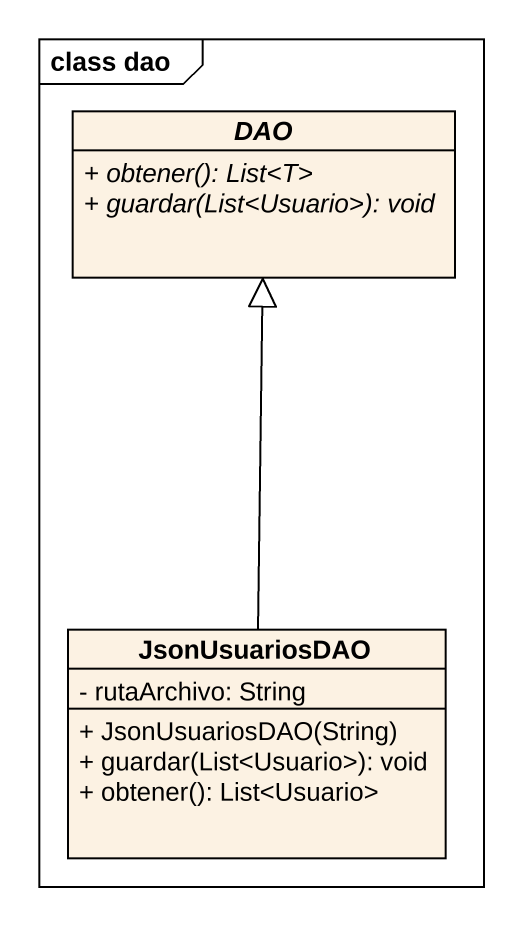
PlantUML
@startuml
mainframe class dao
hide circle
hide empty members
skinparam classAttributeIconSize 0
abstract class DAO {
  {abstract} + obtener(): List<T>
  {abstract} + guardar(List<Usuario>): void
}
class JsonUsuariosDAO {
  - rutaArchivo: String
  + JsonUsuariosDAO(String)
  + guardar(List<Usuario>): void
  + obtener(): List<Usuario>
}
JsonUsuariosDAO -up-|> DAO
@enduml
